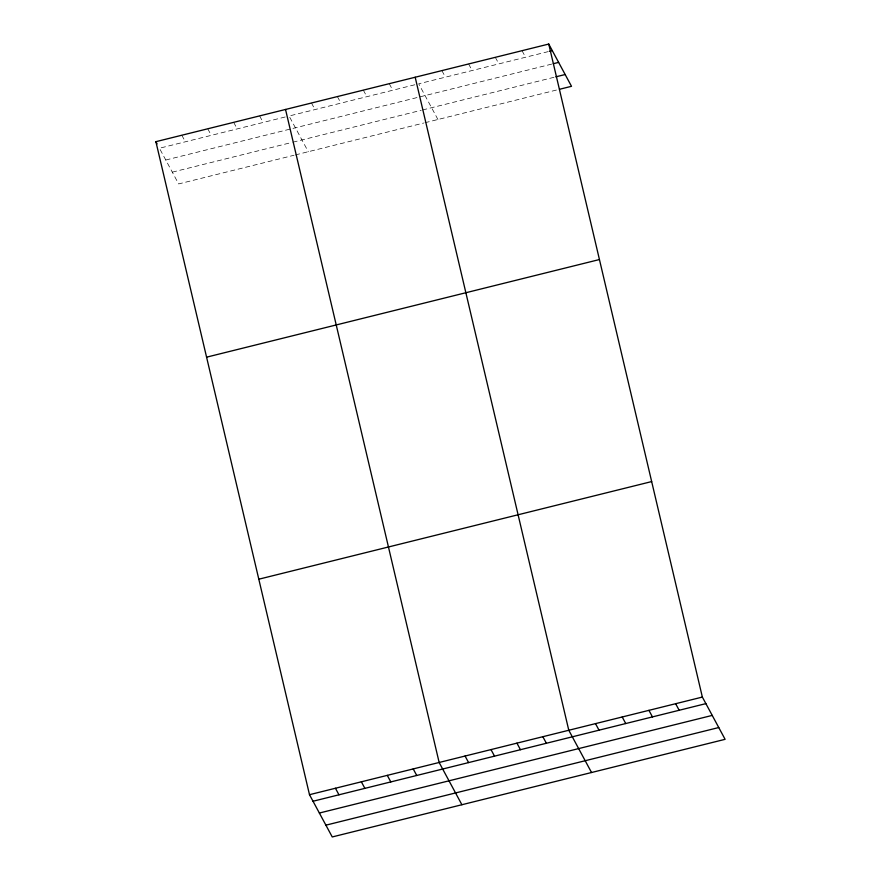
<?xml version="1.0" encoding="UTF-8"?>
<svg xmlns="http://www.w3.org/2000/svg" width="881" height="881" viewBox="0 0 881 881"><rect width="100%" height="100%" fill="white"/><g stroke="black" fill="none" stroke-linecap="round" stroke-linejoin="round"><path stroke-width="0.66" stroke-dasharray="4.41 3.3" d="M285.18 116.986L159.428 148.239L178.645 183.931L294.034 155.254M414.819 84.763L289.067 116.017L308.295 151.719M548.268 51.605L418.706 83.805L437.934 119.497M165.771 160.012L551.947 64.049M172.302 172.147L291.578 142.513M292.877 142.193L421.217 110.301M422.517 109.971L554.468 77.187M295.322 154.935L423.673 123.043M424.972 122.723L556.803 89.961M522.037 50.691L525.561 57.243M495.32 57.331L498.855 63.884M468.604 63.961L472.139 70.524M441.888 70.601L445.423 77.165M389.248 83.684L392.783 90.247M363.324 90.126L366.848 96.69M337.39 96.569L340.925 103.132M311.467 103.011L315.002 109.574M259.609 115.907L263.144 122.459M233.685 122.349L237.209 128.901M207.751 128.791L211.286 135.344M181.827 135.233L185.351 141.786"/><path stroke-width="1.32" d="M548.753 44.05L702.355 697.069L725.107 739.324L332.247 836.95L309.495 794.695L155.893 141.676L548.753 44.05L571.505 86.305L559.479 89.289M549.612 51.274L552.277 50.613M553.279 63.718L558.62 62.386M555.812 76.845L565.162 74.522M206.583 357.168L599.432 259.543M258.816 579.202L651.665 481.577M309.495 794.695L702.355 697.069M313.03 801.247L705.879 703.633M319.374 813.031L712.222 715.405M325.904 825.167L718.764 727.541M675.639 703.71L679.163 710.262M648.923 710.35L652.458 716.903M622.206 716.98L625.741 723.543M595.49 723.62L599.025 730.184M591.536 772.516L568.785 730.261L415.182 77.242M542.85 736.703L546.385 743.267M516.927 743.146L520.462 749.709M490.992 749.588L494.527 756.151M155.893 141.676L157.071 143.856M465.069 756.03L468.604 762.594M461.897 804.738L439.145 762.472L285.532 109.453M413.211 768.926L416.746 775.478M387.288 775.368L390.812 781.921M361.353 781.81L364.888 788.363M335.43 788.253L338.965 794.805"/></g></svg>
